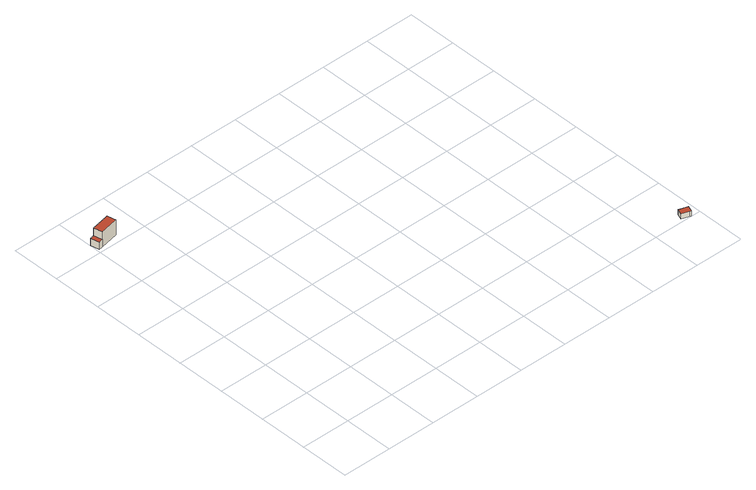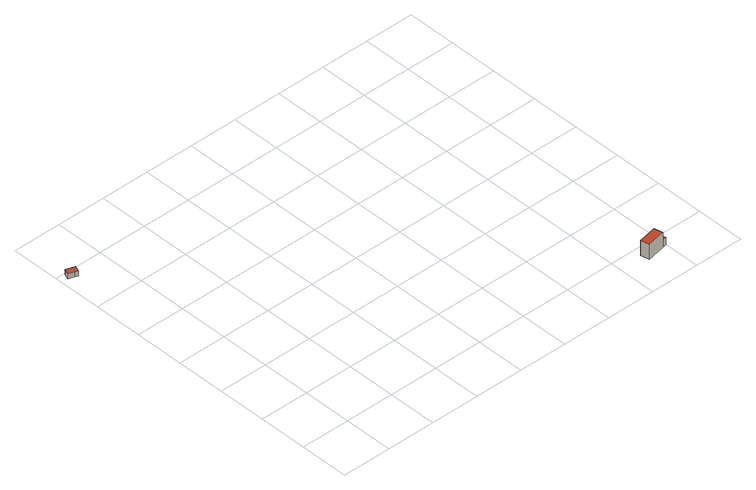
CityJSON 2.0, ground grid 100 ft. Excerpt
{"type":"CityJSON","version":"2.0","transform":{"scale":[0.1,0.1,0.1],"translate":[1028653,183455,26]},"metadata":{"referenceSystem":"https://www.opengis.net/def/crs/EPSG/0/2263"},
"CityObjects":{
"building1":{"type":"Building","attributes":{"name":"Bldg_4210006976","BIN":"4248739"},"geometry":[{"type":"MultiSurface","lod":"2","boundaries":[[[0,1,2,3,4,5]],[[6,7,8,9]],[[10,11,12,13]],[[9,12,11,6]],[[10,13,5,4]],[[11,10,4,3]],[[7,6,3,2]],[[8,7,2,1]],[[9,8,1,0]],[[13,12,0,5]]],"semantics":{"surfaces":[{"type":"GroundSurface"},{"type":"RoofSurface","BIN":"4248739"},{"type":"WallSurface"}],"values":[0,1,1,2,2,2,2,2,2,2]}}]},
"building2":{"type":"Building","attributes":{"name":"Bldg_4511004753","BIN":"4588496"},"geometry":[{"type":"MultiSurface","lod":"2","boundaries":[[[14,15,16,17,18,19]],[[20,21,22,23,24,25]],[[14,19,25,24]],[[15,14,24,23]],[[16,15,23,22]],[[17,16,22,21]],[[18,17,21,20]],[[19,18,20,25]]],"semantics":{"surfaces":[{"type":"RoofSurface","BIN":"4588496"},{"type":"GroundSurface"},{"type":"WallSurface"}],"values":[0,1,2,2,2,2,2,2]}}]}
},
"vertices":[
[131,6093,5],[43,6075,5],[7,6252,5],[95,6269,5],[472,6346,5],[508,6169,5],[95,6269,159],[7,6252,159],[43,6075,159],[131,6093,159],[472,6346,325],[95,6269,325],[131,6093,325],[508,6169,325],
[7745,163,111],[7673,185,111],[7636,67,111],[7780,22,111],[7820,9,111],[7857,128,111],[7820,9,4],[7780,22,4],[7636,67,4],[7673,185,4],[7745,163,4],[7857,128,4]
]}
